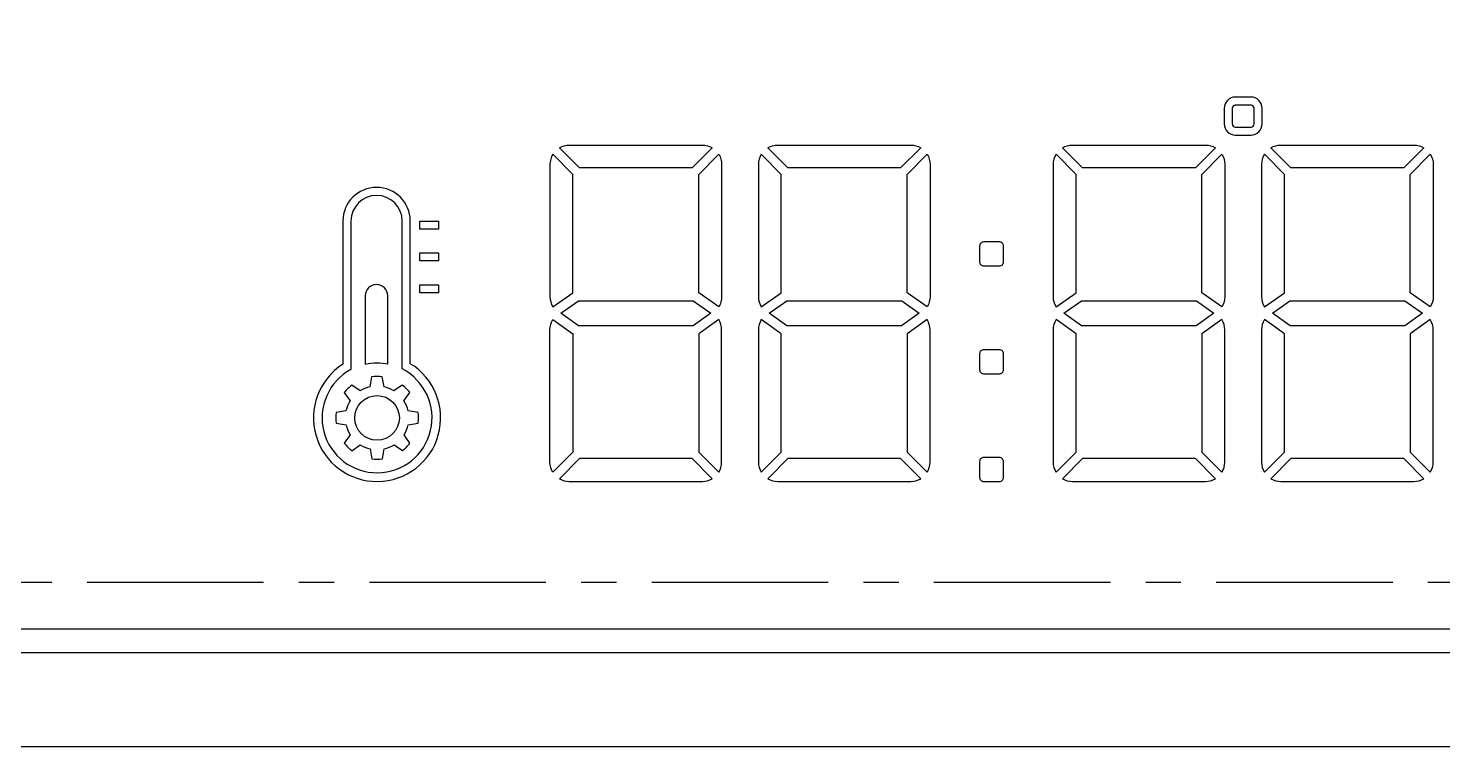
# Model space of a CAD drawing. Header units: millimetres. Extents: x 50 to 800, y 302 to 428.
# Drawn here: x 135.82 to 165.89, y 356.65 to 371.92 of the extents above; entities that cross this region are included whole.
import ezdxf

# ---------------------------------------------------------------- set-up
doc = ezdxf.new("R2010")
doc.units = ezdxf.units.MM
doc.header["$LTSCALE"] = 3
doc.linetypes.add('CENTER', pattern=[2, 1.25, -0.25, 0.25, -0.25])
doc.layers.add('DIM', color=4, linetype='CONTINUOUS')
doc.layers.add('DWG', color=7, linetype='CONTINUOUS')

# ---------------------------------------------------------------- blocks, each defined once
blk = doc.blocks.new('SPC')
at = {"layer": 'DWG'}
for points in [[(69.475, 13.572, 0.414214), (69.239, 13.809), (68.905, 13.809, 0.414214), (68.669, 13.572), (68.669, 13.239, 0.414214), (68.905, 13.002), (69.239, 13.002, 0.414214), (69.475, 13.239)], [(68.839, 13.572), (68.839, 13.239, 0.414214), (68.905, 13.172), (69.239, 13.172, 0.414214), (69.305, 13.239), (69.305, 13.572, 0.414214), (69.239, 13.639), (68.905, 13.639, 0.414214)], [(57.788, 12.731), (57.363, 12.303), (54.963, 12.303), (54.538, 12.731, -0.136063), (54.749, 12.79), (57.577, 12.79, -0.136063)], [(61.792, 12.303), (59.393, 12.303), (58.967, 12.731, -0.136063), (59.179, 12.79), (62.006, 12.79, -0.136063), (62.218, 12.731)], [(68.057, 12.303), (65.657, 12.303), (65.232, 12.731, -0.136063), (65.443, 12.79), (68.271, 12.79, -0.136063), (68.482, 12.731)], [(72.487, 12.303), (70.087, 12.303), (69.662, 12.731, -0.136063), (69.873, 12.79), (72.701, 12.79, -0.136063), (72.912, 12.731)], [(54.339, 12.379), (54.339, 9.566, 0.139094), (54.4, 9.351), (54.825, 9.65), (54.825, 12.167), (54.4, 12.595, 0.139094)], [(57.926, 12.595, -0.139094), (57.987, 12.379), (57.987, 9.566, -0.139094), (57.926, 9.351), (57.501, 9.65), (57.501, 12.167)], [(58.83, 12.595, 0.139094), (58.768, 12.379), (58.768, 9.566, 0.139094), (58.83, 9.351), (59.255, 9.65), (59.255, 12.167)], [(62.356, 12.595, -0.139094), (62.417, 12.379), (62.417, 9.566, -0.139094), (62.356, 9.351), (61.93, 9.65), (61.93, 12.167)], [(65.094, 12.595, 0.139094), (65.033, 12.379), (65.033, 9.566, 0.139094), (65.094, 9.351), (65.519, 9.65), (65.519, 12.167)], [(68.62, 12.595, -0.139094), (68.681, 12.379), (68.681, 9.566, -0.139094), (68.62, 9.351), (68.195, 9.65), (68.195, 12.167)], [(69.524, 12.595, 0.139094), (69.463, 12.379), (69.463, 9.566, 0.139094), (69.524, 9.351), (69.949, 9.65), (69.949, 12.167)], [(73.05, 12.595, -0.139094), (73.111, 12.379), (73.111, 9.566, -0.139094), (73.05, 9.351), (72.625, 9.65), (72.625, 12.167)], [(49.937, 8.13, 3.486322), (51.37, 8.142), (51.37, 11.173, 1), (49.937, 11.173)], [(50.109, 8.019, 4.039611), (51.199, 8.029), (51.199, 11.173, 1), (50.109, 11.173)], [(63.47, 10.641), (63.47, 10.307, 0.414214), (63.558, 10.22), (63.892, 10.22, 0.414214), (63.979, 10.307), (63.979, 10.641, 0.414214), (63.892, 10.729), (63.558, 10.729, 0.414214)], [(50.414, 8.132, -0.103239), (50.892, 8.136), (50.892, 9.585, 1), (50.414, 9.585)], [(54.825, 6.262), (54.4, 5.834, -0.139094), (54.339, 6.049), (54.339, 8.863, -0.139094), (54.4, 9.078), (54.825, 8.779)], [(57.501, 8.779), (57.501, 6.262), (57.926, 5.834, 0.139094), (57.987, 6.049), (57.987, 8.863, 0.139094), (57.926, 9.078)], [(58.83, 9.078, 0.139094), (58.768, 8.863), (58.768, 6.049, 0.139094), (58.83, 5.834), (59.255, 6.262), (59.255, 8.779)], [(61.93, 8.779), (61.93, 6.262), (62.356, 5.834, 0.139094), (62.417, 6.049), (62.417, 8.863, 0.139094), (62.356, 9.078)], [(65.094, 9.078, 0.139094), (65.033, 8.863), (65.033, 6.049, 0.139094), (65.094, 5.834), (65.519, 6.262), (65.519, 8.779)], [(68.195, 8.779), (68.195, 6.262), (68.62, 5.834, 0.139094), (68.681, 6.049), (68.681, 8.863, 0.139094), (68.62, 9.078)], [(69.524, 9.078, 0.139094), (69.463, 8.863), (69.463, 6.049, 0.139094), (69.524, 5.834), (69.949, 6.262), (69.949, 8.779)], [(72.625, 8.779), (72.625, 6.262), (73.05, 5.834, 0.139094), (73.111, 6.049), (73.111, 8.863, 0.139094), (73.05, 9.078)], [(63.979, 8.017), (63.979, 8.351, 0.414214), (63.892, 8.439), (63.558, 8.439, 0.414214), (63.47, 8.351), (63.47, 8.017, 0.414214), (63.558, 7.929), (63.892, 7.929, 0.414214)], [(50.003, 7.139), (49.791, 7.102, 0.064732), (49.791, 6.875), (50.004, 6.839, 0.084971), (50.091, 6.629), (49.967, 6.452, 0.064732), (50.128, 6.292), (50.304, 6.417, 0.084971), (50.515, 6.33), (50.551, 6.118, 0.064732), (50.778, 6.118), (50.814, 6.331, 0.084971), (51.025, 6.418), (51.201, 6.294, 0.064732), (51.361, 6.455), (51.237, 6.63, 0.084971), (51.324, 6.842), (51.536, 6.878, 0.064732), (51.536, 7.105), (51.323, 7.141, 0.084971), (51.235, 7.352), (51.36, 7.528, 0.064732), (51.199, 7.688), (51.023, 7.563, 0.084971), (50.812, 7.65), (50.775, 7.863, 0.064732), (50.548, 7.863), (50.512, 7.65, 0.084971), (50.302, 7.562), (50.125, 7.686, 0.064732), (49.965, 7.526), (50.09, 7.35, 0.084971)], [(57.788, 5.697), (57.363, 6.125), (54.963, 6.125), (54.538, 5.697, 0.136063), (54.749, 5.639), (57.577, 5.639, 0.136063)], [(61.792, 6.125), (59.393, 6.125), (58.967, 5.697, 0.136063), (59.179, 5.639), (62.006, 5.639, 0.136063), (62.218, 5.697)], [(63.47, 6.06), (63.47, 5.727, 0.414214), (63.558, 5.639), (63.892, 5.639, 0.414214), (63.979, 5.727), (63.979, 6.06, 0.414214), (63.892, 6.148), (63.558, 6.148, 0.414214)], [(68.057, 6.125), (65.657, 6.125), (65.232, 5.697, 0.136063), (65.443, 5.639), (68.271, 5.639, 0.136063), (68.482, 5.697)], [(72.487, 6.125), (70.087, 6.125), (69.662, 5.697, 0.136063), (69.873, 5.639), (72.701, 5.639, 0.136063), (72.912, 5.697)]]:
    blk.add_lwpolyline(points, format="xyb", close=True, dxfattribs=at)
for points in [[(51.971, 11.002), (51.572, 11.002), (51.572, 11.173), (51.971, 11.173)], [(51.971, 10.325), (51.572, 10.325), (51.572, 10.496), (51.971, 10.496)], [(51.971, 9.648), (51.572, 9.648), (51.572, 9.819), (51.971, 9.819)], [(57.38, 8.95), (54.945, 8.95), (54.569, 9.214), (54.942, 9.477), (57.384, 9.477), (57.757, 9.214)], [(61.81, 8.95), (59.375, 8.95), (58.998, 9.214), (59.371, 9.477), (61.814, 9.477), (62.187, 9.214)], [(68.075, 8.95), (65.639, 8.95), (65.263, 9.214), (65.636, 9.477), (68.078, 9.477), (68.451, 9.214)], [(72.881, 9.214), (72.505, 8.95), (70.069, 8.95), (69.693, 9.214), (70.066, 9.477), (72.508, 9.477)]]:
    blk.add_lwpolyline(points, close=True, dxfattribs=at)
blk.add_circle((50.663, 6.99), 0.474, dxfattribs=at)
blk = doc.blocks.new('DWG')
at = {"layer": 'DWG'}
blk.add_line((0, 2), (76.5, 2), dxfattribs=at)
blk.add_lwpolyline([(0, 0), (0, 44.5), (76.5, 44.5), (76.5, 0)], close=True, dxfattribs=at)
at = {"layer": 'DWG', "linetype": 'CENTER'}
blk.add_lwpolyline([(2.5, 3.5), (74, 3.5, 0.414214), (75, 4.5), (75, 40, 0.414214), (74, 41), (2.5, 41, 0.414214), (1.5, 40), (1.5, 4.5, 0.414214)], format="xyb", close=True, dxfattribs=at)
at = {"layer": 'DWG'}
blk.add_blockref('SPC', (0, 0), dxfattribs=at)

msp = doc.modelspace()

# ---------------------------------------------------------------- linework, layer by layer
at = {"layer": 'DIM', "color": 3}
msp.add_lwpolyline([(93.073, 398.65), (168.573, 398.65), (168.573, 359.15), (93.073, 359.15)], close=True, dxfattribs=at)

# ---------------------------------------------------------------- block references
at = {"layer": 'DWG'}
msp.add_blockref('DWG', (92.573, 356.65), dxfattribs=at)

doc.saveas('drawing.dxf')
